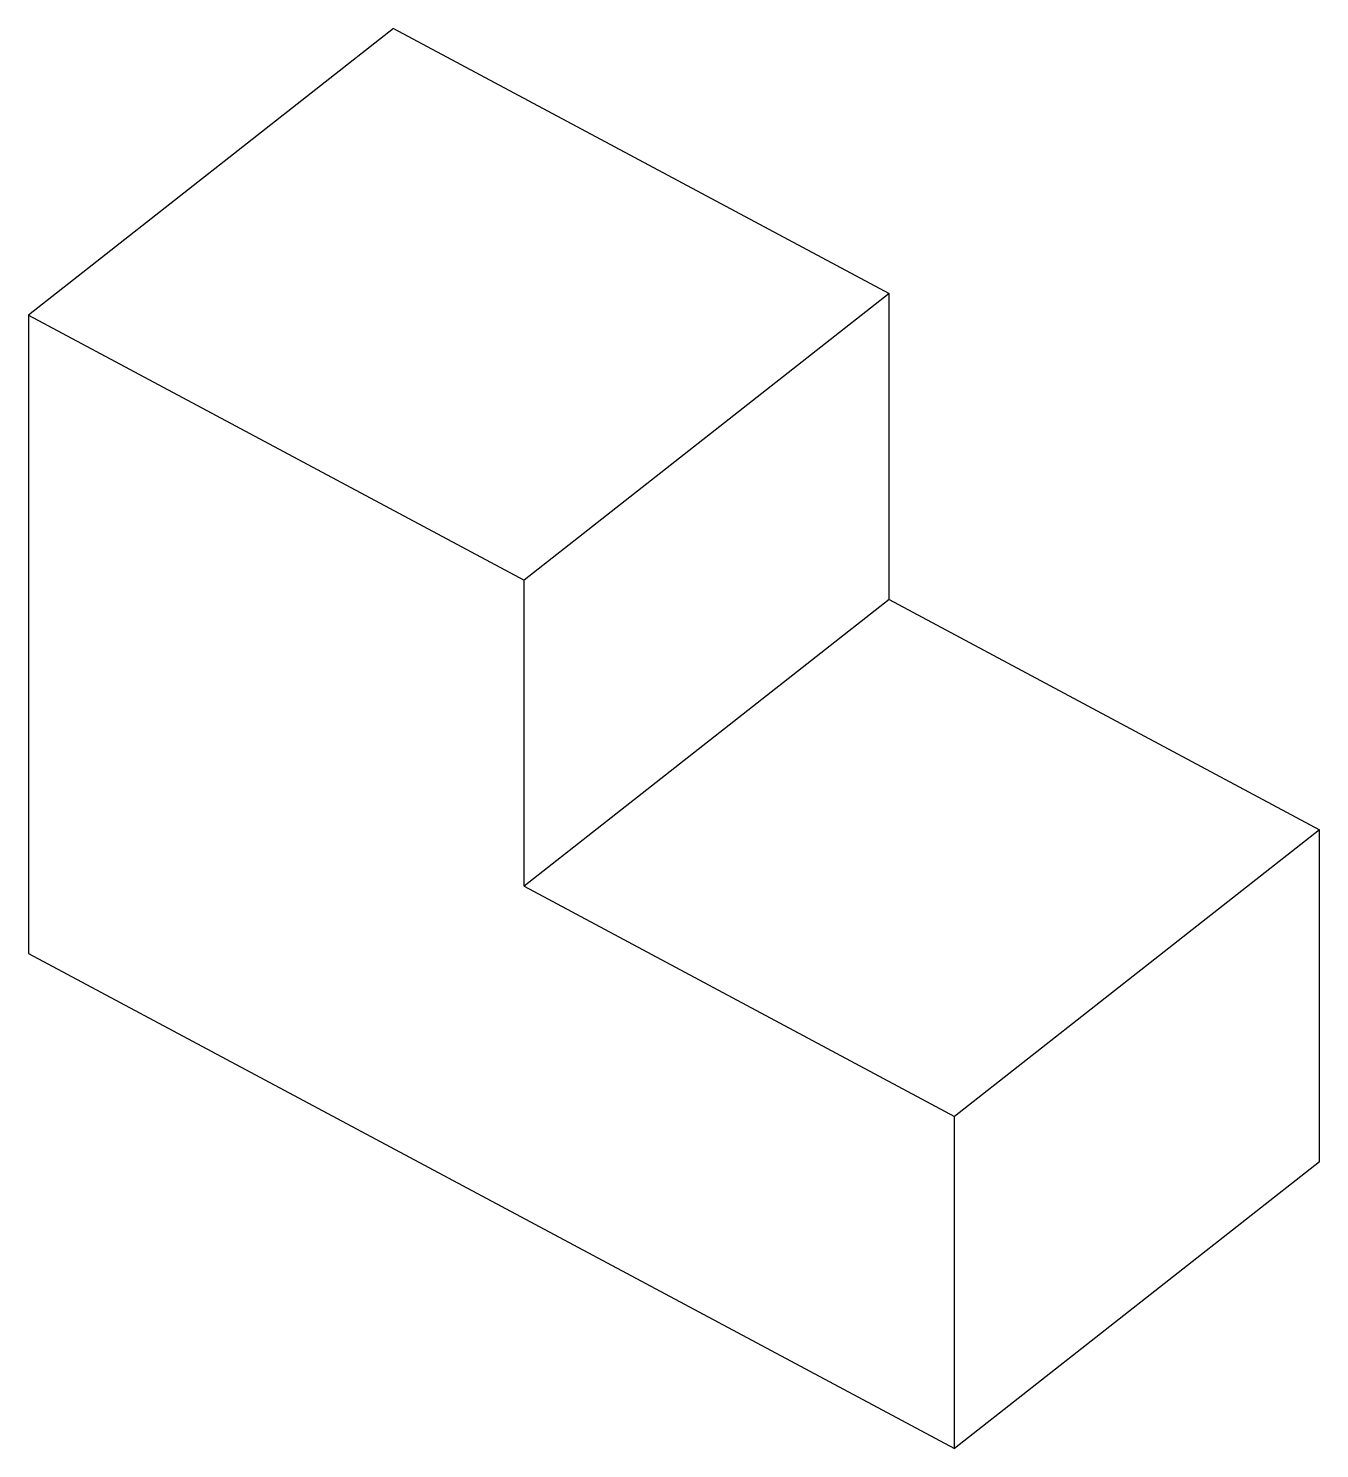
# Model space of a CAD drawing. Extents: x 170 to 278, y 93 to 212.
import ezdxf

# ---------------------------------------------------------------- set-up
doc = ezdxf.new("R2010")
doc.units = 0
doc.header["$MEASUREMENT"] = 0
doc.layers.get('0').update_dxf_attribs({"linetype": 'CONTINUOUS'})

msp = doc.modelspace()

# ---------------------------------------------------------------- linework, layer by layer
at = {"color": 7}
for p, q in [((200.422114, 211.714679), (169.881601, 187.736697)), ((200.422114, 211.714679), (241.869953, 189.548094)), ((241.869953, 189.548094), (211.329441, 165.570112)), ((241.869953, 163.93525), (241.869953, 189.548094)), ((169.881601, 187.736697), (169.881601, 134.331192)), ((169.881601, 187.736697), (211.329441, 165.570112)), ((211.329441, 139.957268), (211.329441, 165.570112)), ((241.869953, 163.93525), (211.329441, 139.957268)), ((241.869953, 163.93525), (277.864129, 144.685321)), ((277.864129, 144.685321), (247.323616, 120.707339)), ((277.864129, 116.892661), (277.864129, 144.685321)), ((211.329441, 139.957268), (247.323616, 120.707339)), ((169.881601, 134.331192), (247.323616, 92.914679)), ((247.323616, 92.914679), (247.323616, 120.707339)), ((277.864129, 116.892661), (247.323616, 92.914679))]:
    msp.add_line(p, q, dxfattribs=at)

doc.saveas('drawing.dxf')
